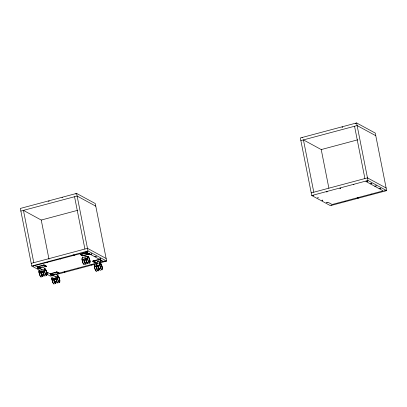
<?xml version="1.0" encoding="UTF-8"?>
<svg xmlns="http://www.w3.org/2000/svg" width="407" height="407" viewBox="0 0 407 407"><rect width="100%" height="100%" fill="white"/><g stroke="black" fill="none" stroke-linecap="round" stroke-linejoin="round"><path stroke-width="0.61" d="M33.796 265.822L33.125 265.954L34.748 265.542L41.977 269.475M43.279 267.262L46.276 266.458L46.256 266.092L44.027 264.916L37.358 266.707L39.581 268.218L42.114 267.577M46.586 273.245L48.097 272.797M59.224 273.402L56.995 272.227L50.32 274.028L50.259 273.687L56.929 271.896L59.157 273.072L59.147 273.453L56.181 274.247M51.603 275.488L50.926 275.625L55.016 274.557M76.073 193.941L75.636 193.925M85.205 255.26L82.672 255.906L80.515 254.731L87.057 252.951C88.843 253.693 91.163 253.937 87.48 254.309M86.818 251.638L87.48 251.48L85.857 251.892L103.658 261.564L105.281 261.152L104.619 261.304M91.27 254.054L91.931 253.897L90.308 254.309M97.487 261.915C96.601 263.11 92.618 262.566 92.847 260.994L99.405 259.254L101.694 260.755L98.657 261.599M95.721 256.471L96.383 256.318L94.755 256.731M95.126 261.96L95.716 261.899M342.033 127.193L342.47 126.994M327.147 202.594L326.47 202.732L328.093 202.32L332.117 204.507L383.226 190.858L365.852 181.42L367.475 181.008L366.814 181.161M85.246 257.448L84.809 254.95L86.467 254.65L86.081 254.986M37.464 267.007L44.093 265.242L46.317 266.417M46.256 266.092L44.968 266.463M59.137 273.097L59.107 273.463M89.392 254.131L86.376 254.95M92.801 261.375L99.557 259.59M98.687 261.482C98.921 260.79 96.306 261.548 97.446 261.782M43.249 267.18C43.742 266.387 40.71 267.302 42.175 267.445M62.022 197.588L62.475 197.466M53.292 274.516L52.706 274.633M355.433 123.53L355.891 123.407M55.988 274.242C57.107 273.341 53.332 274.323 55.189 274.42M331.069 205.047L331.446 205.118M342.506 127.126L342.251 127.188M46.988 262.362C47.426 261.996 45.798 262.505 47.309 262.535M60.409 258.776C60.811 258.414 59.208 258.913 60.729 258.949M37.429 266.666L37.536 266.982M87.271 252.94L87.037 252.615L80.454 254.39L82.865 255.886M46.139 266.153L46.24 266.468M88.136 253.831L88.472 253.765M46.627 273.107L47.151 273.072M100.346 260.806L101.633 260.429L101.689 260.75M353.82 184.717C354.329 184.279 352.869 184.992 353.714 184.661M384.834 190.685C384.269 191.117 385.861 190.425 384.936 190.746M98.708 263.232L106.654 261.106L95.258 203.541L76.602 193.406L20.35 208.435L31.746 266L39.428 270.172M20.869 211.065L77.121 196.042L95.777 206.171M356.598 122.934L300.346 137.958L311.742 195.523L330.398 205.657L386.65 190.634L375.254 133.069L356.598 122.934L367.994 180.499L386.65 190.634M300.865 140.588L357.117 125.565L375.773 135.699M33.801 262.683L23.443 210.378L41.244 220.05L77.752 210.297M313.792 192.206L303.439 139.901L321.24 149.573L357.748 139.82M31.227 263.37L87.48 248.341L106.135 258.476M31.746 266L87.998 250.977L106.654 261.106M311.223 192.893L367.475 177.869L386.131 187.998M37.912 268.305L39.199 267.964M311.742 195.523L367.994 180.499M366.275 181.649L367.562 181.308L367.241 181.13M82.306 257.779L87.77 256.318M86.426 256.97L88.248 256.486M40.298 270.095L45.157 268.798M82.117 259.941L83.72 259.508M85.974 258.908L87.581 258.481M39.021 272.252L40.629 271.825M42.877 271.225L44.485 270.792M317.908 197.833C318.717 197.883 316.794 197.888 318.228 197.746M370.299 183.837L371.927 183.425L371.265 183.577M84.335 260.511L86.747 259.864M41.239 272.822L43.05 272.339M85.867 262.749L87.078 262.423M99.206 259.147L100.493 258.801M44.088 274.532L43.279 274.745L43.249 274.445M374.75 186.253L376.373 185.841L375.717 185.994M42.771 275.061L43.987 274.74M52.121 274.984L50.834 275.325L51.262 275.559M58.796 273.199L97.772 262.79M98.982 262.464L104.518 260.989L104.945 261.218M54.68 274.99L50.402 276.134L46.561 274.048M56.517 274.501L97.482 263.558M96.281 264.27L98.102 263.787M99.318 263.461L100.534 263.136M379.202 188.67L380.489 188.329M53.805 276.918L58.059 275.783M94.399 266.59L96.006 266.163M98.255 265.562L99.863 265.13M96.617 267.16L98.428 266.677M51.923 279.238L53.531 278.805M55.779 278.205L57.387 277.778M54.202 280.164A1.241 0.326 75 0 1 54.146 279.833L56.553 279.161M99.461 268.869L98.657 269.083L98.626 268.783M98.148 269.403L99.364 269.078M57.102 281.481L56.181 281.73L56.151 281.43M55.673 282.046L56.888 281.72M49.008 201.211L48.57 201.2L49.054 201.053M302.04 137.77L302.381 137.759M51.211 273.702L51.623 273.545L50.997 273.708M88.095 253.968L88.548 253.765M85.272 255.133L84.798 255.021M98.677 268.462L98.377 268.406M371.092 194.098L371.52 194.327M357.672 197.68L358.099 197.914M344.251 201.267L344.678 201.496M87.246 251.607L87.566 251.78L33.567 265.944M93.274 261.355L94.938 262.551M73.723 255.133L74.145 255.367M91.097 264.57L91.524 264.804M77.676 268.157L78.103 268.386M64.255 271.739L64.682 271.973M50.265 273.708L52.549 275.203L46.429 271.891M97.761 266.371L97.599 265.949A3.449 0.906 75 0 0 97.421 265.557M97.624 266.427L97.538 266.203A2.93 0.773 75 0 0 97.242 265.573M95.141 269.175L95.279 269.536A2.93 0.773 75 0 0 95.426 269.866M86.854 261.854L86.711 261.492A2.93 0.773 75 0 1 86.584 261.106M85.48 259.722L85.312 259.295A3.449 0.906 75 0 0 84.961 258.557M85.394 259.915L85.256 259.554A2.93 0.773 75 0 0 84.804 258.669M82.911 262.657L82.997 262.881A2.93 0.773 75 0 0 83.593 263.97M56.522 280.784L56.665 281.151A2.93 0.773 75 0 0 57.112 282.031M55.286 279.019L55.123 278.592A3.449 0.906 75 0 0 54.95 278.2M55.154 279.07L55.062 278.846A2.93 0.773 75 0 0 54.767 278.22M52.717 281.954L52.666 281.817A2.93 0.773 75 0 1 52.417 281.034M43.763 274.165L43.62 273.804A2.93 0.773 75 0 1 43.488 273.418M42.384 272.034L42.221 271.611A3.449 0.906 75 0 0 41.87 270.869M42.247 272.09L42.16 271.866A2.93 0.773 75 0 0 41.712 270.981M39.815 274.974L39.901 275.198A2.93 0.773 75 0 0 40.049 275.529M354.548 126.251L364.901 178.556M321.24 149.573L328.881 188.176M101.516 260.49L101.582 260.821M99.277 259.274L99.344 259.605M95.085 262.21L95.152 262.535M92.847 260.994L92.913 261.319M89.23 253.841L89.296 254.166M76.602 193.406L87.998 250.977M86.991 252.625L87.057 252.951M74.552 196.729L84.91 249.028M82.59 255.571L82.652 255.901M80.566 254.339L80.627 254.67M80.459 254.411L80.52 254.741M57.016 271.907L57.082 272.232M56.802 271.922L56.868 272.247M52.61 274.852L52.676 275.183M41.244 220.05L49.013 259.274M50.371 273.636L50.437 273.967M44.114 264.921L44.18 265.252M43.9 264.937L43.966 265.267M39.708 267.872L39.774 268.198M39.494 267.882L39.56 268.213M85.47 258.664L85.694 259.88M86.34 262.133L86.37 262.434M54.146 279.833L54.131 279.685A1.241 0.326 75 0 1 54.167 279.243M84.514 264.301A3.449 0.906 75 0 1 82.942 263.141L82.774 262.713A3.449 0.906 75 0 1 82.082 259.529M82.133 258.562A3.449 0.906 75 0 1 82.402 258.109M82.611 257.814A3.795 0.997 75 0 0 81.995 259.788L87.459 258.333A3.795 0.997 75 0 1 87.841 256.303A3.795 0.997 75 0 1 89.209 258.094L89.392 258.562A3.795 0.997 75 0 1 90.115 261.615M82.855 262.52A2.93 0.773 75 0 1 82.504 261.335M82.412 260.933A2.93 0.773 75 0 1 82.26 259.498M86.081 262.057A3.449 0.906 75 0 1 85.852 264.321A3.449 0.906 75 0 1 84.544 262.708L84.381 262.286A3.449 0.906 75 0 1 83.689 259.101M88.304 263.487A3.449 0.906 75 0 1 86.798 262.108L86.63 261.681A3.449 0.906 75 0 1 85.938 258.501M87.729 263.197A2.93 0.773 75 0 1 87.001 262.184M86.462 260.709A2.93 0.773 75 0 1 86.203 259.508M84.956 262.194A1.241 0.326 75 0 1 84.834 262.052M84.768 261.945A1.241 0.326 75 0 1 84.473 261.208M85.908 261.899A2.93 0.773 75 0 1 85.714 263.828A2.93 0.773 75 0 1 84.605 262.454L84.463 262.093A2.93 0.773 75 0 1 83.867 259.071M54.253 283.811A3.449 0.906 75 0 1 52.747 282.433L52.584 282.01A3.449 0.906 75 0 1 51.898 278.129M52.778 277.442A3.795 0.997 75 0 0 51.801 279.085L57.27 277.625A3.795 0.997 75 0 1 57.652 275.595A3.795 0.997 75 0 1 59.015 277.391L59.198 277.859A3.795 0.997 75 0 1 59.926 280.911M53.917 283.552A2.93 0.773 75 0 1 53.683 283.521M53.546 283.425A2.93 0.773 75 0 1 53.256 283.063M53.103 282.809A2.93 0.773 75 0 1 52.803 282.178M52.31 280.632A2.93 0.773 75 0 1 52.076 279.11M55.886 281.349A3.449 0.906 75 0 1 55.662 283.618A3.449 0.906 75 0 1 54.355 282.005L54.192 281.578A3.449 0.906 75 0 1 53.5 278.398M58.176 282.57A3.449 0.906 75 0 1 56.604 281.405L56.441 280.978A3.449 0.906 75 0 1 55.749 277.793M55.866 276.612A3.449 0.906 75 0 1 55.957 276.46M57.54 282.494A2.93 0.773 75 0 1 57.26 282.239M56.39 280.403A2.93 0.773 75 0 1 56.013 278.805M55.963 278.429A2.93 0.773 75 0 1 55.927 277.767M54.92 281.532A1.241 0.326 75 0 1 54.767 281.491M54.64 281.349A1.241 0.326 75 0 1 54.335 280.672M55.713 281.191A2.93 0.773 75 0 1 55.525 283.119A2.93 0.773 75 0 1 54.411 281.751L54.273 281.39A2.93 0.773 75 0 1 53.693 278.088M96.795 270.955A3.449 0.906 75 0 1 95.223 269.79L95.06 269.363A3.449 0.906 75 0 1 94.572 264.85M95.07 264.596A3.795 0.997 75 0 0 94.276 266.443L99.74 264.982A3.795 0.997 75 0 1 100.122 262.953A3.795 0.997 75 0 1 101.491 264.748L101.674 265.216A3.795 0.997 75 0 1 102.396 268.264M96.281 270.92A2.93 0.773 75 0 1 96.159 270.879M95.879 270.624A2.93 0.773 75 0 1 95.579 270.162M95.009 268.788A2.93 0.773 75 0 1 94.699 267.582M94.628 267.19A2.93 0.773 75 0 1 94.653 265.461M98.28 268.244A3.449 0.906 75 0 1 98.194 270.94A3.449 0.906 75 0 1 96.83 269.363L96.663 268.935A3.449 0.906 75 0 1 95.971 265.751M96.291 264.336A3.449 0.906 75 0 1 96.566 264.367M100.585 270.136A3.449 0.906 75 0 1 99.079 268.762L98.916 268.335A3.449 0.906 75 0 1 98.224 265.15M99.878 269.749A2.93 0.773 75 0 1 99.135 268.503L98.998 268.142A2.93 0.773 75 0 1 98.865 267.76M98.748 267.358A2.93 0.773 75 0 1 98.408 265.435M97.39 268.89A1.241 0.326 75 0 1 97.054 268.6M96.988 268.478A1.241 0.326 75 0 1 96.673 267.516M98.189 268.549A2.93 0.773 75 0 1 97.995 270.477A2.93 0.773 75 0 1 96.886 269.103L96.749 268.742A2.93 0.773 75 0 1 96.164 265.445M41.26 276.979A3.449 0.906 75 0 1 39.845 275.453L39.683 275.025A3.449 0.906 75 0 1 38.986 271.845M38.996 271.148A3.449 0.906 75 0 1 39.581 270.457M41.417 276.618A3.449 0.906 75 0 1 41.351 276.831M39.693 270.258A3.795 0.997 75 0 0 38.899 272.105L44.363 270.645A3.795 0.997 75 0 1 44.75 268.615A3.795 0.997 75 0 1 46.113 270.411L46.296 270.879A3.795 0.997 75 0 1 47.024 273.926M40.904 276.582A2.93 0.773 75 0 1 40.781 276.541M40.502 276.287A2.93 0.773 75 0 1 40.201 275.824M39.632 274.45A2.93 0.773 75 0 1 39.321 273.245M39.25 272.853A2.93 0.773 75 0 1 39.184 271.535M39.22 271.306A2.93 0.773 75 0 1 39.276 271.123M42.903 273.906A3.449 0.906 75 0 1 42.816 276.602A3.449 0.906 75 0 1 41.453 275.025L41.285 274.598A3.449 0.906 75 0 1 40.593 271.413M40.802 270.08A3.449 0.906 75 0 1 41.188 270.029M45.208 275.798A3.449 0.906 75 0 1 43.702 274.42L43.539 273.997A3.449 0.906 75 0 1 42.847 270.813M44.21 275.051A2.93 0.773 75 0 1 43.905 274.496M43.371 273.021A2.93 0.773 75 0 1 43.111 271.82M41.804 274.45A1.241 0.326 75 0 1 41.738 274.364M41.611 274.14A1.241 0.326 75 0 1 41.295 273.178M41.295 272.202A1.241 0.326 75 0 1 41.433 272.171M42.811 274.211A2.93 0.773 75 0 1 42.618 276.139A2.93 0.773 75 0 1 41.509 274.766L41.372 274.404A2.93 0.773 75 0 1 40.776 271.383M37.581 268.35L38.248 268.238L37.581 268.35M39.82 267.928L40.486 267.816L39.82 267.928M43.193 265.298L43.859 265.186L43.193 265.298M43.254 265.629L43.925 265.517L43.254 265.629M44.963 266.554L45.63 266.443L44.963 266.554M52.722 274.908L53.393 274.796L52.752 274.883M56.095 272.283L56.761 272.166L56.095 272.283M56.161 272.609L56.827 272.497L56.161 272.609M57.865 273.535L58.532 273.423L57.896 273.509M64.352 272.018L65.018 271.907L64.377 271.993M73.387 255.179L74.059 255.067L73.387 255.179M77.773 268.432L78.439 268.32L77.798 268.406M82.911 255.616L83.583 255.499L82.942 255.591M86.284 252.986L86.956 252.874L86.315 252.961M86.35 253.317L87.022 253.2L86.381 253.291M88.054 254.243L88.726 254.126L88.054 254.243M91.193 264.85L91.86 264.738L91.193 264.85M95.197 262.266L95.864 262.154L95.223 262.24M98.57 259.635L99.237 259.524L98.57 259.635M98.631 259.966L99.303 259.854L98.662 259.941M100.163 258.847L100.829 258.735L100.188 258.821M100.341 260.892L101.007 260.78L100.366 260.867M313.125 195.457L313.792 195.345L313.125 195.457M322.023 200.295L322.695 200.178L322.023 200.295M326.546 191.875L327.213 191.758L326.572 191.85M339.962 188.288L340.634 188.176L339.962 188.288M344.347 201.541L345.014 201.429L344.373 201.516M357.768 197.96L358.435 197.848L357.768 197.96M371.184 194.373L371.856 194.261L371.215 194.348M380.153 188.375L380.825 188.258L380.184 188.344M38.049 266.671L38.716 266.56L38.049 266.671M38.116 267.002L38.782 266.89L38.116 267.002M51.017 273.982L51.684 273.87L51.017 273.982M81.141 254.36L81.812 254.248L81.141 254.36M81.207 254.685L81.878 254.573L81.237 254.66M93.427 261.009L94.093 260.897L93.427 261.009M93.493 261.34L94.159 261.228L93.493 261.34M101.618 265.344L101.455 264.916A3.449 0.906 75 0 0 99.913 263.639A3.449 0.906 75 0 0 100.524 267.903L100.687 268.33A3.449 0.906 75 0 0 102.228 269.612A3.449 0.906 75 0 0 101.618 265.344M101.536 265.537L101.394 265.176A2.93 0.773 75 0 0 100.086 264.087A2.93 0.773 75 0 0 100.605 267.714L100.743 268.076A2.93 0.773 75 0 0 102.055 269.159A2.93 0.773 75 0 0 101.536 265.537M89.337 258.689L89.169 258.267A3.449 0.906 75 0 0 87.627 256.985A3.449 0.906 75 0 0 88.238 261.253L88.405 261.681A3.449 0.906 75 0 0 89.947 262.958A3.449 0.906 75 0 0 89.337 258.689M89.255 258.883L89.113 258.521A2.93 0.773 75 0 0 87.8 257.433A2.93 0.773 75 0 0 88.319 261.06L88.461 261.421A2.93 0.773 75 0 0 89.774 262.51A2.93 0.773 75 0 0 89.255 258.883M59.142 277.986L58.979 277.564A3.449 0.906 75 0 0 57.438 276.282A3.449 0.906 75 0 0 58.048 280.55L58.211 280.978A3.449 0.906 75 0 0 59.753 282.255A3.449 0.906 75 0 0 59.142 277.986M59.061 278.179L58.923 277.818A2.93 0.773 75 0 0 57.611 276.729A2.93 0.773 75 0 0 58.13 280.357L58.272 280.718A2.93 0.773 75 0 0 59.58 281.807A2.93 0.773 75 0 0 59.061 278.179M46.24 271.006L46.077 270.579A3.449 0.906 75 0 0 44.536 269.302A3.449 0.906 75 0 0 45.146 273.565L45.309 273.992A3.449 0.906 75 0 0 46.851 275.269A3.449 0.906 75 0 0 46.24 271.006M46.159 271.199L46.016 270.833A2.93 0.773 75 0 0 44.709 269.749A2.93 0.773 75 0 0 45.228 273.377L45.365 273.738A2.93 0.773 75 0 0 46.678 274.822A2.93 0.773 75 0 0 46.159 271.199"/></g></svg>
